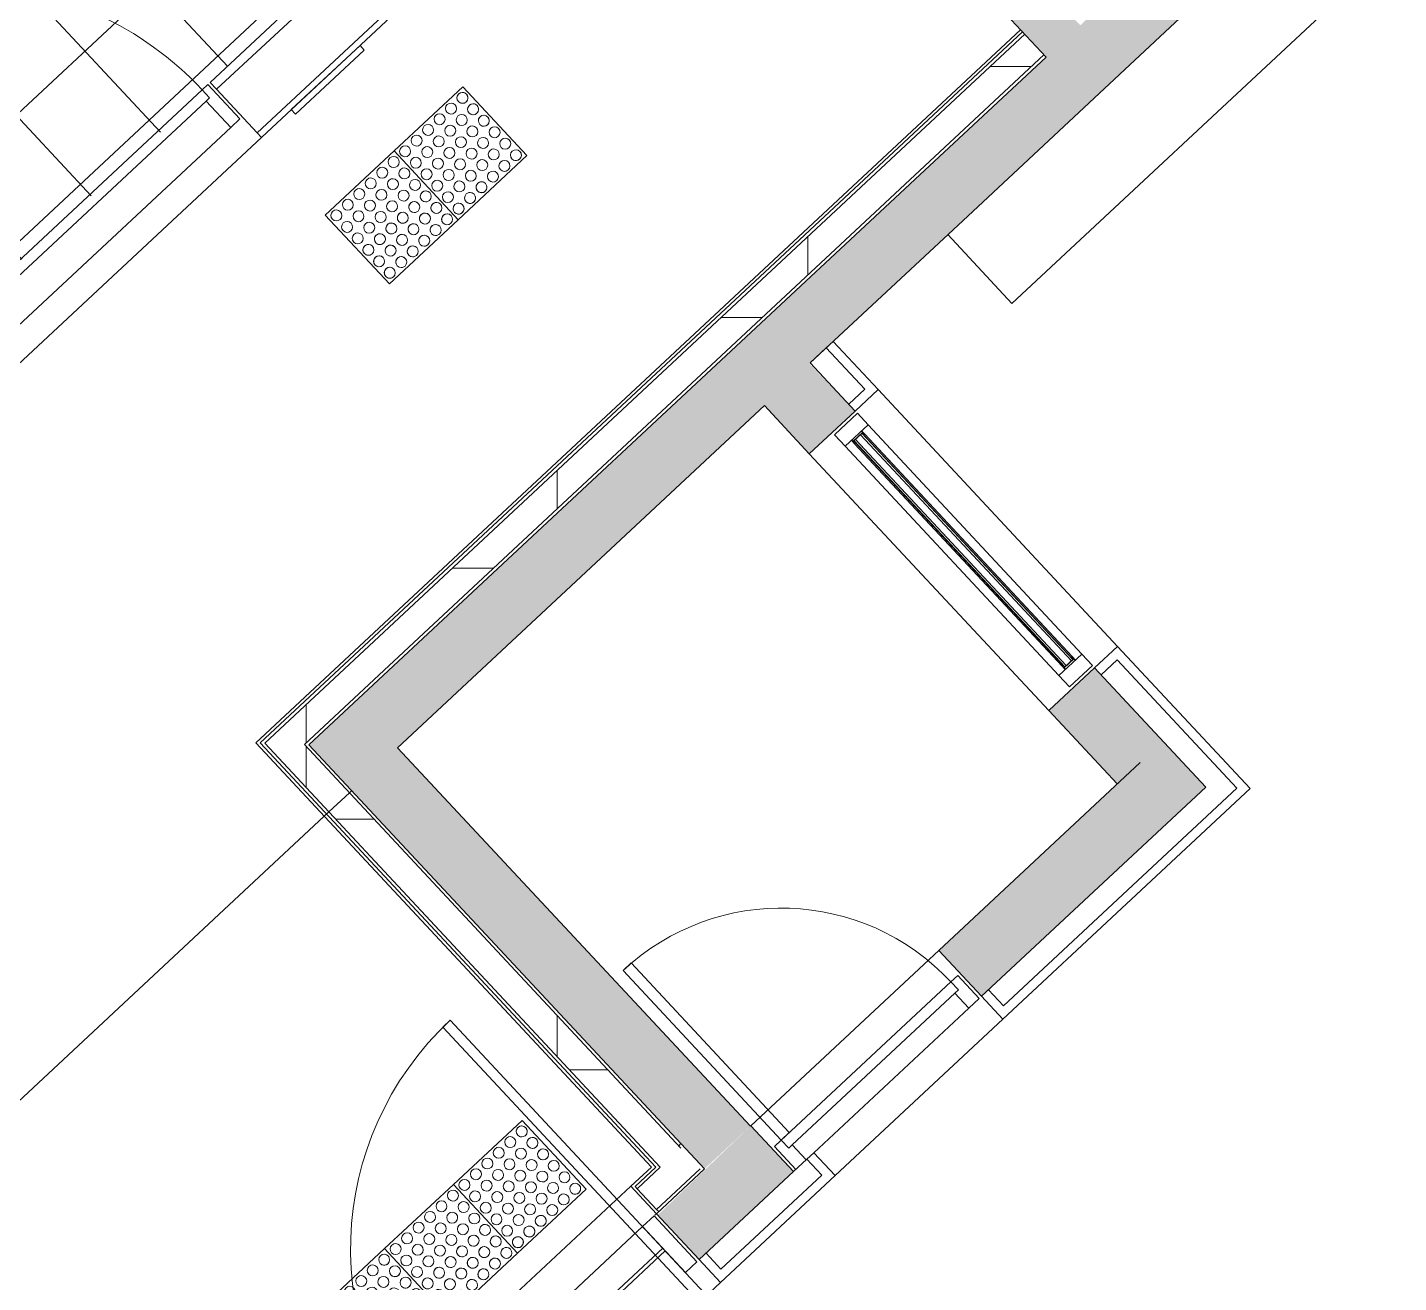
# Model space of a CAD drawing. Header units: millimetres. Extents: x -71377 to 516042, y -145869 to 441446.
# Drawn here: x 252281 to 256655, y 56872 to 60875 of the extents above; entities that cross this region are included whole.
import ezdxf

# ---------------------------------------------------------------- set-up
doc = ezdxf.new("R2010")
doc.units = ezdxf.units.MM
doc.header["$LTSCALE"] = 1000
for name, color, linetype, lineweight in [('A-door', 4, 'Continuous', 5), ('A-door-hdln', 8, 'Continuous', 5), ('A-ele-8', 8, 'Continuous', 5), ('A-fnsh', 5, 'Continuous', 5), ('A-fnsh-4', 4, 'Continuous', 5), ('A-glas', 5, 'Continuous', 5), ('A-hat', 251, 'Continuous', 5), ('A-insu', 251, 'Continuous', 5), ('A-wind', 4, 'Continuous', 5), ('A-wind-hdln', 8, 'Continuous', 5), ('A_bwall', 3, 'Continuous', 5), ('A_cwall', 2, 'Continuous', 5), ('A_fnsh', 5, 'Continuous', 5), ('A_fnsh-4', 4, 'Continuous', 5), ('AA_위생', 4, 'Continuous', 5), ('AA_점형블럭', 8, 'Continuous', 5)]:
    doc.layers.add(name, color=color, linetype=linetype, lineweight=lineweight)
pattern_1 = [(0, (165969.5, 243949.9), (0, 800), []), (90, (165969.5, 243949.9), (-800, 5e-14), [])]

# ---------------------------------------------------------------- blocks, each defined once
blk = doc.blocks.new('외여닫이문 - _A_ABS_11X21_씰FL_20_레버형_-8238296-지반층 배치도')
at = {"layer": 'A-door'}
for p, q in [((-550, 25), (-510, 25)), ((-550, -125), (-550, 25)), ((-510, 25), (-510, -90)), ((510, 25), (550, 25)), ((510, -90), (510, 25)), ((550, 25), (550, -95)), ((-525, -125), (-550, -125)), ((-525, -90), (-525, -125)), ((-510, -90), (-525, -90)), ((490, -125), (490, -1175)), ((490, -125), (525, -125)), ((525, -90), (510, -90)), ((525, -125), (525, -90)), ((525, -125), (525, -1175)), ((490, -1175), (525, -1175))]:
    blk.add_line(p, q, dxfattribs=at)
at = {"layer": 'A-door-hdln'}
for p, q in [((-510, 25), (510, 25)), ((-525, -125), (525, -125)), ((-510, -90), (510, -90))]:
    blk.add_line(p, q, dxfattribs=at)
blk.add_arc((525, -125), 1050, 180, 270, dxfattribs=at)
blk = doc.blocks.new('외여닫이문 - _A_SD_8x21_씰FL_20_원형_-8238380-지반층 배치도')
at = {"layer": 'A-door'}
for p, q in [((-400, 100), (-355, 100)), ((-400, 0), (-400, 100)), ((-355, 100), (-355, 35)), ((355, 35), (355, 100)), ((400, 100), (400, 0)), ((-370, 35), (-370, 0)), ((-355, 35), (-370, 35)), ((370, 35), (355, 35)), ((370, 0), (370, 35)), ((-370, 0), (-400, 0)), ((335, 0), (335, -740)), ((335, 0), (370, 0)), ((370, 0), (370, -740)), ((400, 0), (370, 0)), ((335, -740), (370, -740))]:
    blk.add_line(p, q, dxfattribs=at)
at = {"layer": 'A-door-hdln'}
for p, q in [((-355, 100), (321.6, 100)), ((-355, 35), (355, 35)), ((-370, 0), (370, 0))]:
    blk.add_line(p, q, dxfattribs=at)
blk.add_arc((370, 0), 740, 180, 270, dxfattribs=at)
blk = doc.blocks.new('그릴창_고정_ - _A_AG_11x27-8294639-지반층 배치도')
at = {"layer": 'A-wind'}
for p, q in [((-550, 0), (-550, -100)), ((-500, 0), (-550, 0)), ((550, 0), (500, 0)), ((550, -100), (550, 0)), ((-500, -29.6), (-500, -27.6)), ((-500, -27.6), (-485, -27.6)), ((-498.5, -29.6), (-500, -29.6)), ((-494.1, -28.7), (-498.5, -28.7)), ((-498.5, -28.7), (-498.5, -29.6)), ((-494.1, -70.9), (-494.1, -28.7)), ((-486.1, -28.7), (-493, -28.7)), ((-493, -28.7), (-493, -70.9)), ((-486.1, -31.6), (-486.1, -28.7)), ((-485, -31.6), (-486.1, -31.6)), ((-485, -27.6), (-485, -31.6)), ((-485, -27.6), (485, -27.6)), ((-485, -31.6), (485, -31.6)), ((485, -27.6), (500, -27.6)), ((485, -31.6), (485, -27.6)), ((486.1, -31.6), (485, -31.6)), ((493, -28.7), (486.1, -28.7)), ((486.1, -28.7), (486.1, -31.6)), ((493, -70.9), (493, -28.7)), ((498.5, -28.7), (494.1, -28.7)), ((494.1, -28.7), (494.1, -70.9)), ((498.5, -29.6), (498.5, -28.7)), ((500, -29.6), (498.5, -29.6)), ((500, -27.6), (500, -29.6)), ((-500, -72), (-500, -70)), ((-500, -70), (-498.5, -70)), ((-485, -72), (-500, -72)), ((-498.5, -70), (-498.5, -70.9)), ((-498.5, -70.9), (-494.1, -70.9)), ((-493, -70.9), (-486.1, -70.9)), ((-486.1, -70.9), (-486.1, -68)), ((-486.1, -68), (-485, -68)), ((-485, -68), (-485, -72)), ((485, -68), (-485, -68)), ((-485, -72), (485, -72)), ((485, -72), (485, -68)), ((485, -68), (486.1, -68)), ((500, -72), (485, -72)), ((486.1, -68), (486.1, -70.9)), ((486.1, -70.9), (493, -70.9)), ((494.1, -70.9), (498.5, -70.9)), ((498.5, -70.9), (498.5, -70)), ((498.5, -70), (500, -70)), ((500, -70), (500, -72)), ((-550, -100), (-500, -100)), ((500, -100), (550, -100))]:
    blk.add_line(p, q, dxfattribs=at)
at = {"layer": 'A-wind-hdln'}
for p, q in [((-500, -100), (-500, 0)), ((500, 0), (-500, 0)), ((500, 0), (500, -100)), ((-493, -32.3), (493, -32.3)), ((-493, -38.4), (493, -38.4)), ((-493, -61.2), (493, -61.2)), ((-493, -67.3), (493, -67.3)), ((500, -100), (-500, -100))]:
    blk.add_line(p, q, dxfattribs=at)
blk = doc.blocks.new('점자블럭_원형_개수_ - 점자블럭_원형_개수_-V12-지반층 배치도')
at = {"layer": 'AA_점형블럭'}
for p, q in [((300, 0), (0, 0)), ((0, 0), (0, -300)), ((300, -300), (300, 0)), ((600, 0), (300, 0)), ((300, 0), (300, -300)), ((600, -300), (600, 0)), ((0, -300), (300, -300)), ((300, -300), (600, -300))]:
    blk.add_line(p, q, dxfattribs=at)
for centre, start, end in [((25, -25), 0, 180), ((25, -25), 0, 180), ((25, -25), 120, 180), ((25, -25), 120, 180), ((25, -25), 180, 360), ((25, -25), 180, 0), ((25, -25), 180, 360), ((25, -25), 180, 0), ((25, -25), 15, 90), ((25, -25), 15, 90), ((75, -25), 0, 180), ((75, -25), 0, 180), ((75, -25), 0, 180), ((75, -25), 0, 180), ((75, -25), 180, 360), ((75, -25), 180, 0), ((75, -25), 180, 360), ((75, -25), 180, 0), ((125, -25), 0, 180), ((125, -25), 0, 180), ((125, -25), 0, 180), ((125, -25), 0, 180), ((125, -25), 180, 360), ((125, -25), 180, 0), ((125, -25), 180, 360), ((125, -25), 180, 0), ((175, -25), 0, 180), ((175, -25), 0, 180), ((175, -25), 180, 360), ((175, -25), 180, 360), ((175, -25), 0, 150), ((175, -25), 0, 150), ((175, -25), 210, 240), ((175, -25), 210, 240), ((175, -25), 300, 0), ((175, -25), 300, 0), ((225, -25), 0, 180), ((225, -25), 0, 180), ((225, -25), 180, 360), ((225, -25), 180, 360), ((225, -25), 0, 150), ((225, -25), 0, 150), ((225, -25), 210, 240), ((225, -25), 210, 240), ((225, -25), 300, 0), ((225, -25), 300, 0), ((275, -25), 0, 180), ((275, -25), 0, 180), ((275, -25), 180, 360), ((275, -25), 180, 360), ((275, -25), 0, 150), ((275, -25), 0, 150), ((275, -25), 210, 240), ((275, -25), 210, 240), ((275, -25), 300, 0), ((275, -25), 300, 0), ((325, -25), 0, 180), ((325, -25), 90, 180), ((325, -25), 0, 180), ((325, -25), 90, 180), ((325, -25), 180, 360), ((325, -25), 180, 345), ((325, -25), 180, 360), ((325, -25), 180, 345), ((325, -25), 30, 60), ((325, -25), 30, 60), ((375, -25), 0, 180), ((375, -25), 90, 180), ((375, -25), 0, 180), ((375, -25), 90, 180), ((375, -25), 180, 360), ((375, -25), 180, 345), ((375, -25), 180, 360), ((375, -25), 180, 345), ((375, -25), 30, 60), ((375, -25), 30, 60), ((425, -25), 0, 180), ((425, -25), 90, 180), ((425, -25), 0, 180), ((425, -25), 90, 180), ((425, -25), 180, 360), ((425, -25), 180, 345), ((425, -25), 180, 0), ((425, -25), 180, 345), ((425, -25), 30, 60), ((425, -25), 30, 60), ((475, -25), 0, 180), ((475, -25), 90, 180), ((475, -25), 0, 180), ((475, -25), 90, 180), ((475, -25), 180, 360), ((475, -25), 180, 345), ((475, -25), 180, 360), ((475, -25), 180, 345), ((475, -25), 30, 60), ((475, -25), 30, 60), ((525, -25), 0, 180), ((525, -25), 90, 180), ((525, -25), 0, 180), ((525, -25), 90, 180), ((525, -25), 180, 360), ((525, -25), 180, 345), ((525, -25), 180, 360), ((525, -25), 180, 345), ((525, -25), 30, 60), ((525, -25), 30, 60), ((575, -25), 0, 180), ((575, -25), 90, 180), ((575, -25), 0, 180), ((575, -25), 90, 180), ((575, -25), 180, 360), ((575, -25), 180, 345), ((575, -25), 180, 360), ((575, -25), 180, 345), ((575, -25), 30, 60), ((575, -25), 30, 60), ((25, -75), 0, 180), ((25, -75), 0, 180), ((25, -75), 0, 180), ((25, -75), 0, 180), ((25, -75), 180, 360), ((25, -75), 180, 0), ((25, -75), 180, 360), ((25, -75), 180, 0), ((75, -75), 0, 180), ((75, -75), 0, 180), ((75, -75), 0, 180), ((75, -75), 0, 180), ((75, -75), 180, 360), ((75, -75), 180, 0), ((75, -75), 180, 360), ((75, -75), 180, 0), ((125, -75), 0, 180), ((125, -75), 0, 180), ((125, -75), 0, 180), ((125, -75), 0, 180), ((125, -75), 180, 360), ((125, -75), 180, 0), ((125, -75), 180, 360), ((125, -75), 180, 0), ((175, -75), 0, 180), ((175, -75), 0, 180), ((175, -75), 0, 180), ((175, -75), 0, 180), ((175, -75), 180, 360), ((175, -75), 180, 0), ((175, -75), 180, 360), ((175, -75), 180, 0), ((225, -75), 0, 180), ((225, -75), 0, 180), ((225, -75), 0, 180), ((225, -75), 0, 180), ((225, -75), 180, 360), ((225, -75), 180, 0), ((225, -75), 180, 360), ((225, -75), 180, 0), ((275, -75), 0, 180), ((275, -75), 0, 180), ((275, -75), 0, 180), ((275, -75), 0, 180), ((275, -75), 180, 360), ((275, -75), 180, 0), ((275, -75), 180, 360), ((275, -75), 180, 0), ((325, -75), 0, 180), ((325, -75), 90, 180), ((325, -75), 0, 180), ((325, -75), 90, 180), ((325, -75), 180, 360), ((325, -75), 180, 345), ((325, -75), 180, 360), ((325, -75), 180, 345), ((325, -75), 30, 60), ((325, -75), 30, 60), ((375, -75), 0, 180), ((375, -75), 90, 180), ((375, -75), 0, 180), ((375, -75), 90, 180), ((375, -75), 180, 360), ((375, -75), 180, 345), ((375, -75), 180, 360), ((375, -75), 180, 345), ((375, -75), 30, 60), ((375, -75), 30, 60), ((425, -75), 0, 180), ((425, -75), 90, 180), ((425, -75), 0, 180), ((425, -75), 90, 180), ((425, -75), 180, 360), ((425, -75), 180, 345), ((425, -75), 180, 0), ((425, -75), 180, 345), ((425, -75), 30, 60), ((425, -75), 30, 60), ((475, -75), 0, 180), ((475, -75), 90, 180), ((475, -75), 0, 180), ((475, -75), 90, 180), ((475, -75), 180, 360), ((475, -75), 180, 345), ((475, -75), 180, 360), ((475, -75), 180, 345), ((475, -75), 30, 60), ((475, -75), 30, 60), ((525, -75), 0, 180), ((525, -75), 90, 180), ((525, -75), 0, 180), ((525, -75), 90, 180), ((525, -75), 180, 360), ((525, -75), 180, 345), ((525, -75), 180, 360), ((525, -75), 180, 345), ((525, -75), 30, 60), ((525, -75), 30, 60), ((575, -75), 0, 180), ((575, -75), 90, 180), ((575, -75), 0, 180), ((575, -75), 90, 180), ((575, -75), 180, 360), ((575, -75), 180, 345), ((575, -75), 180, 360), ((575, -75), 180, 345), ((575, -75), 30, 60), ((575, -75), 30, 60), ((25, -125), 0, 180), ((25, -125), 0, 180), ((25, -125), 0, 180), ((25, -125), 0, 180), ((25, -125), 180, 360), ((25, -125), 180, 0), ((25, -125), 180, 360), ((25, -125), 180, 0), ((75, -125), 0, 180), ((75, -125), 0, 180), ((75, -125), 0, 180), ((75, -125), 0, 180), ((75, -125), 180, 360), ((75, -125), 180, 0), ((75, -125), 180, 360), ((75, -125), 180, 0), ((125, -125), 0, 180), ((125, -125), 0, 180), ((125, -125), 0, 180), ((125, -125), 0, 180), ((125, -125), 180, 360), ((125, -125), 180, 0), ((125, -125), 180, 360), ((125, -125), 180, 0), ((175, -125), 0, 180), ((175, -125), 0, 180), ((175, -125), 0, 180), ((175, -125), 0, 180), ((175, -125), 180, 360), ((175, -125), 180, 0), ((175, -125), 180, 360), ((175, -125), 180, 0), ((225, -125), 0, 180), ((225, -125), 0, 180), ((225, -125), 0, 180), ((225, -125), 0, 180), ((225, -125), 180, 360), ((225, -125), 180, 0), ((225, -125), 180, 360), ((225, -125), 180, 0), ((275, -125), 0, 180), ((275, -125), 0, 180), ((275, -125), 0, 180), ((275, -125), 0, 180), ((275, -125), 180, 360), ((275, -125), 180, 0), ((275, -125), 180, 360), ((275, -125), 180, 0), ((325, -125), 0, 180), ((325, -125), 90, 180), ((325, -125), 0, 180), ((325, -125), 90, 180), ((325, -125), 180, 360), ((325, -125), 180, 345), ((325, -125), 180, 360), ((325, -125), 180, 345), ((325, -125), 30, 60), ((325, -125), 30, 60), ((375, -125), 0, 180), ((375, -125), 90, 180), ((375, -125), 0, 180), ((375, -125), 90, 180), ((375, -125), 180, 360), ((375, -125), 180, 345), ((375, -125), 180, 360), ((375, -125), 180, 345), ((375, -125), 30, 60), ((375, -125), 30, 60), ((425, -125), 0, 180), ((425, -125), 90, 180), ((425, -125), 0, 180), ((425, -125), 90, 180), ((425, -125), 180, 360), ((425, -125), 180, 345), ((425, -125), 180, 360), ((425, -125), 180, 345), ((425, -125), 30, 60), ((425, -125), 30, 60), ((475, -125), 0, 180), ((475, -125), 90, 180), ((475, -125), 0, 180), ((475, -125), 90, 180), ((475, -125), 180, 360), ((475, -125), 180, 345), ((475, -125), 180, 360), ((475, -125), 180, 345), ((475, -125), 30, 60), ((475, -125), 30, 60), ((525, -125), 0, 180), ((525, -125), 90, 180), ((525, -125), 0, 180), ((525, -125), 90, 180), ((525, -125), 180, 360), ((525, -125), 180, 345), ((525, -125), 180, 360), ((525, -125), 180, 345), ((525, -125), 30, 60), ((525, -125), 30, 60), ((575, -125), 0, 180), ((575, -125), 90, 180), ((575, -125), 0, 180), ((575, -125), 90, 180), ((575, -125), 180, 360), ((575, -125), 180, 345), ((575, -125), 180, 360), ((575, -125), 180, 345), ((575, -125), 30, 60), ((575, -125), 30, 60), ((25, -175), 0, 180), ((25, -175), 0, 180), ((25, -175), 135, 180), ((25, -175), 135, 180), ((25, -175), 30, 105), ((25, -175), 30, 105), ((75, -175), 0, 180), ((75, -175), 0, 180), ((75, -175), 0, 180), ((75, -175), 0, 180), ((125, -175), 0, 180), ((125, -175), 0, 180), ((125, -175), 0, 180), ((125, -175), 0, 180), ((175, -175), 0, 180), ((175, -175), 0, 180), ((175, -175), 0, 180), ((175, -175), 0, 180), ((225, -175), 0, 180), ((225, -175), 0, 180), ((225, -175), 0, 180), ((225, -175), 0, 180), ((275, -175), 0, 180), ((275, -175), 0, 180), ((275, -175), 0, 180), ((275, -175), 0, 180), ((325, -175), 0, 180), ((325, -175), 0, 180), ((325, -175), 0, 180), ((325, -175), 0, 180), ((375, -175), 0, 180), ((375, -175), 0, 180), ((375, -175), 0, 180), ((375, -175), 0, 180), ((425, -175), 0, 180), ((425, -175), 0, 180), ((425, -175), 0, 180), ((425, -175), 0, 180), ((475, -175), 0, 180), ((475, -175), 0, 180), ((475, -175), 0, 180), ((475, -175), 0, 180), ((525, -175), 0, 180), ((525, -175), 0, 180), ((525, -175), 0, 180), ((525, -175), 0, 180), ((575, -175), 0, 180), ((575, -175), 0, 180), ((575, -175), 0, 180), ((575, -175), 0, 180), ((25, -175), 180, 360), ((25, -175), 180, 315), ((25, -175), 180, 360), ((25, -175), 180, 315), ((25, -225), 0, 180), ((25, -225), 0, 180), ((25, -225), 135, 180), ((25, -225), 135, 180), ((25, -225), 30, 105), ((25, -225), 30, 105), ((75, -175), 180, 360), ((75, -175), 180, 0), ((75, -175), 180, 360), ((75, -175), 180, 0), ((75, -225), 0, 180), ((75, -225), 0, 180), ((75, -225), 0, 180), ((75, -225), 0, 180), ((125, -175), 180, 360), ((125, -175), 180, 0), ((125, -175), 180, 360), ((125, -175), 180, 0), ((125, -225), 0, 180), ((125, -225), 0, 180), ((125, -225), 0, 180), ((125, -225), 0, 180), ((175, -175), 180, 360), ((175, -175), 180, 0), ((175, -175), 180, 360), ((175, -175), 180, 0), ((175, -225), 0, 180), ((175, -225), 0, 180), ((175, -225), 0, 180), ((175, -225), 0, 180), ((225, -175), 180, 360), ((225, -175), 180, 0), ((225, -175), 180, 360), ((225, -175), 180, 0), ((225, -225), 0, 180), ((225, -225), 0, 180), ((225, -225), 0, 180), ((225, -225), 0, 180), ((275, -175), 180, 360), ((275, -175), 180, 0), ((275, -175), 180, 360), ((275, -175), 180, 360), ((275, -225), 0, 180), ((275, -225), 0, 180), ((275, -225), 0, 180), ((275, -225), 0, 180), ((325, -175), 180, 360), ((325, -175), 180, 360), ((325, -175), 180, 360), ((325, -175), 180, 0), ((325, -225), 0, 180), ((325, -225), 0, 180), ((325, -225), 0, 180), ((325, -225), 0, 180), ((375, -175), 180, 360), ((375, -175), 180, 0), ((375, -175), 180, 360), ((375, -175), 180, 360), ((375, -225), 0, 180), ((375, -225), 0, 180), ((375, -225), 0, 180), ((375, -225), 0, 180), ((425, -175), 180, 360), ((425, -175), 180, 0), ((425, -175), 180, 360), ((425, -175), 180, 0), ((425, -225), 0, 180), ((425, -225), 0, 180), ((425, -225), 0, 180), ((425, -225), 0, 180), ((475, -175), 180, 360), ((475, -175), 180, 0), ((475, -175), 180, 360), ((475, -175), 180, 0), ((475, -225), 0, 180), ((475, -225), 0, 180), ((475, -225), 0, 180), ((475, -225), 0, 180), ((525, -175), 180, 360), ((525, -175), 180, 0), ((525, -175), 180, 360), ((525, -175), 180, 0), ((525, -225), 0, 180), ((525, -225), 0, 180), ((525, -225), 0, 180), ((525, -225), 0, 180), ((575, -175), 180, 360), ((575, -175), 180, 360), ((575, -175), 180, 360), ((575, -175), 180, 360), ((575, -225), 0, 180), ((575, -225), 0, 180), ((575, -225), 0, 180), ((575, -225), 0, 180), ((25, -225), 180, 360), ((25, -225), 180, 315), ((25, -225), 180, 360), ((25, -225), 180, 315), ((25, -275), 0, 180), ((25, -275), 0, 180), ((25, -275), 30, 105), ((25, -275), 30, 105), ((75, -225), 180, 360), ((75, -225), 180, 0), ((75, -225), 180, 360), ((75, -225), 180, 360), ((75, -275), 0, 180), ((75, -275), 0, 180), ((75, -275), 0, 180), ((75, -275), 0, 180), ((125, -225), 180, 360), ((125, -225), 180, 0), ((125, -225), 180, 360), ((125, -225), 180, 0), ((125, -275), 0, 180), ((125, -275), 0, 180), ((125, -275), 0, 180), ((125, -275), 0, 180), ((175, -225), 180, 360), ((175, -225), 180, 360), ((175, -225), 180, 360), ((175, -225), 180, 0), ((175, -275), 0, 180), ((175, -275), 0, 180), ((175, -275), 0, 180), ((175, -275), 0, 180), ((225, -225), 180, 360), ((225, -225), 180, 0), ((225, -225), 180, 360), ((225, -225), 180, 0), ((225, -275), 0, 180), ((225, -275), 0, 180), ((225, -275), 0, 180), ((225, -275), 0, 180), ((275, -225), 180, 360), ((275, -225), 180, 0), ((275, -225), 180, 360), ((275, -225), 180, 0), ((275, -275), 0, 180), ((275, -275), 0, 180), ((275, -275), 0, 180), ((275, -275), 0, 180), ((325, -225), 180, 360), ((325, -225), 180, 0), ((325, -225), 180, 360), ((325, -225), 180, 0), ((325, -275), 0, 180), ((325, -275), 0, 180), ((325, -275), 0, 180), ((325, -275), 0, 180), ((375, -225), 180, 360), ((375, -225), 180, 360), ((375, -225), 180, 360), ((375, -225), 180, 0), ((375, -275), 0, 180), ((375, -275), 0, 180), ((375, -275), 0, 180), ((375, -275), 0, 180), ((425, -225), 180, 360), ((425, -225), 180, 0), ((425, -225), 180, 360), ((425, -225), 180, 0), ((425, -275), 0, 180), ((425, -275), 0, 180), ((425, -275), 0, 180), ((425, -275), 0, 180), ((475, -225), 180, 360), ((475, -225), 180, 360), ((475, -225), 180, 360), ((475, -225), 180, 0), ((475, -275), 0, 180), ((475, -275), 0, 180), ((475, -275), 0, 180), ((475, -275), 0, 180), ((525, -225), 180, 360), ((525, -225), 180, 0), ((525, -225), 180, 360), ((525, -225), 180, 0), ((525, -275), 0, 180), ((525, -275), 0, 180), ((525, -275), 0, 180), ((525, -275), 0, 180), ((575, -225), 180, 360), ((575, -225), 180, 0), ((575, -225), 180, 360), ((575, -225), 180, 0), ((575, -275), 0, 180), ((575, -275), 0, 180), ((575, -275), 0, 180), ((575, -275), 0, 180), ((25, -275), 135, 180), ((25, -275), 135, 180), ((25, -275), 180, 360), ((25, -275), 180, 315), ((25, -275), 180, 360), ((25, -275), 180, 315), ((75, -275), 180, 360), ((75, -275), 180, 0), ((75, -275), 180, 360), ((75, -275), 180, 360), ((125, -275), 180, 360), ((125, -275), 180, 0), ((125, -275), 180, 360), ((125, -275), 180, 0), ((175, -275), 180, 360), ((175, -275), 180, 0), ((175, -275), 180, 360), ((175, -275), 180, 0), ((225, -275), 180, 360), ((225, -275), 180, 0), ((225, -275), 180, 360), ((225, -275), 180, 0), ((275, -275), 180, 360), ((275, -275), 180, 0), ((275, -275), 180, 360), ((275, -275), 180, 360), ((325, -275), 180, 360), ((325, -275), 180, 360), ((325, -275), 180, 360), ((325, -275), 180, 0), ((375, -275), 180, 360), ((375, -275), 180, 0), ((375, -275), 180, 360), ((375, -275), 180, 0), ((425, -275), 180, 360), ((425, -275), 180, 0), ((425, -275), 180, 360), ((425, -275), 180, 0), ((475, -275), 180, 360), ((475, -275), 180, 0), ((475, -275), 180, 360), ((475, -275), 180, 0), ((525, -275), 180, 360), ((525, -275), 180, 360), ((525, -275), 180, 360), ((525, -275), 180, 360), ((575, -275), 180, 360), ((575, -275), 180, 0), ((575, -275), 180, 360), ((575, -275), 180, 360)]:
    blk.add_arc(centre, 17.5, start, end, dxfattribs=at)
blk = doc.blocks.new('점자블럭_원형_개수_ - 점자블럭_원형_개수_-V17-지반층 배치도')
at = {"layer": 'AA_점형블럭'}
for p, q in [((300, 0), (0, 0)), ((0, 0), (0, -300)), ((300, -300), (300, 0)), ((600, 0), (300, 0)), ((300, 0), (300, -300)), ((600, -300), (600, 0)), ((900, 0), (600, 0)), ((600, 0), (600, -300)), ((900, -300), (900, 0)), ((0, -300), (300, -300)), ((300, -300), (600, -300)), ((600, -300), (900, -300))]:
    blk.add_line(p, q, dxfattribs=at)
for centre, start, end in [((25, -25), 0, 180), ((25, -25), 0, 180), ((25, -25), 120, 180), ((25, -25), 120, 180), ((25, -25), 180, 360), ((25, -25), 180, 0), ((25, -25), 180, 360), ((25, -25), 180, 0), ((25, -25), 15, 90), ((25, -25), 15, 90), ((75, -25), 0, 180), ((75, -25), 0, 180), ((75, -25), 0, 180), ((75, -25), 0, 180), ((75, -25), 180, 360), ((75, -25), 180, 0), ((75, -25), 180, 360), ((75, -25), 180, 0), ((125, -25), 0, 180), ((125, -25), 0, 180), ((125, -25), 0, 180), ((125, -25), 0, 180), ((125, -25), 180, 360), ((125, -25), 180, 0), ((125, -25), 180, 360), ((125, -25), 180, 0), ((175, -25), 0, 180), ((175, -25), 0, 180), ((175, -25), 180, 360), ((175, -25), 180, 360), ((175, -25), 0, 150), ((175, -25), 0, 150), ((175, -25), 210, 240), ((175, -25), 210, 240), ((175, -25), 300, 0), ((175, -25), 300, 0), ((225, -25), 0, 180), ((225, -25), 0, 180), ((225, -25), 180, 360), ((225, -25), 180, 360), ((225, -25), 0, 150), ((225, -25), 0, 150), ((225, -25), 210, 240), ((225, -25), 210, 240), ((225, -25), 300, 0), ((225, -25), 300, 0), ((275, -25), 0, 180), ((275, -25), 0, 180), ((275, -25), 180, 360), ((275, -25), 180, 360), ((275, -25), 0, 150), ((275, -25), 0, 150), ((275, -25), 210, 240), ((275, -25), 210, 240), ((275, -25), 300, 0), ((275, -25), 300, 0), ((325, -25), 0, 180), ((325, -25), 90, 180), ((325, -25), 0, 180), ((325, -25), 90, 180), ((325, -25), 180, 360), ((325, -25), 180, 345), ((325, -25), 180, 360), ((325, -25), 180, 345), ((325, -25), 30, 60), ((325, -25), 30, 60), ((375, -25), 0, 180), ((375, -25), 90, 180), ((375, -25), 0, 180), ((375, -25), 90, 180), ((375, -25), 180, 360), ((375, -25), 180, 345), ((375, -25), 180, 360), ((375, -25), 180, 345), ((375, -25), 30, 60), ((375, -25), 30, 60), ((425, -25), 0, 180), ((425, -25), 90, 180), ((425, -25), 0, 180), ((425, -25), 90, 180), ((425, -25), 180, 360), ((425, -25), 180, 345), ((425, -25), 180, 0), ((425, -25), 180, 345), ((425, -25), 30, 60), ((425, -25), 30, 60), ((475, -25), 0, 180), ((475, -25), 90, 180), ((475, -25), 0, 180), ((475, -25), 90, 180), ((475, -25), 180, 360), ((475, -25), 180, 345), ((475, -25), 180, 360), ((475, -25), 180, 345), ((475, -25), 30, 60), ((475, -25), 30, 60), ((525, -25), 0, 180), ((525, -25), 90, 180), ((525, -25), 0, 180), ((525, -25), 90, 180), ((525, -25), 180, 360), ((525, -25), 180, 345), ((525, -25), 180, 360), ((525, -25), 180, 345), ((525, -25), 30, 60), ((525, -25), 30, 60), ((575, -25), 0, 180), ((575, -25), 90, 180), ((575, -25), 0, 180), ((575, -25), 90, 180), ((575, -25), 180, 360), ((575, -25), 180, 345), ((575, -25), 180, 360), ((575, -25), 180, 345), ((575, -25), 30, 60), ((575, -25), 30, 60), ((625, -25), 0, 180), ((625, -25), 0, 180), ((625, -25), 165, 180), ((625, -25), 165, 180), ((625, -25), 180, 360), ((625, -25), 180, 240), ((625, -25), 180, 360), ((625, -25), 180, 240), ((625, -25), 0, 120), ((625, -25), 0, 120), ((625, -25), 255, 0), ((625, -25), 255, 0), ((675, -25), 0, 180), ((675, -25), 0, 180), ((675, -25), 0, 180), ((675, -25), 0, 180), ((675, -25), 180, 360), ((675, -25), 180, 0), ((675, -25), 180, 360), ((675, -25), 180, 0), ((725, -25), 0, 180), ((725, -25), 0, 180), ((725, -25), 0, 180), ((725, -25), 0, 180), ((725, -25), 180, 360), ((725, -25), 180, 0), ((725, -25), 180, 360), ((725, -25), 180, 360), ((775, -25), 0, 180), ((775, -25), 0, 180), ((775, -25), 0, 180), ((775, -25), 0, 180), ((775, -25), 180, 0), ((775, -25), 180, 0), ((775, -25), 180, 360), ((775, -25), 180, 0), ((825, -25), 0, 180), ((825, -25), 0, 180), ((825, -25), 0, 180), ((825, -25), 0, 180), ((825, -25), 180, 360), ((825, -25), 180, 0), ((825, -25), 180, 360), ((825, -25), 180, 360), ((875, -25), 0, 180), ((875, -25), 0, 180), ((875, -25), 0, 180), ((875, -25), 0, 180), ((875, -25), 180, 360), ((875, -25), 180, 360), ((875, -25), 180, 360), ((875, -25), 180, 360), ((25, -75), 0, 180), ((25, -75), 0, 180), ((25, -75), 0, 180), ((25, -75), 0, 180), ((25, -75), 180, 360), ((25, -75), 180, 0), ((25, -75), 180, 360), ((25, -75), 180, 0), ((75, -75), 0, 180), ((75, -75), 0, 180), ((75, -75), 0, 180), ((75, -75), 0, 180), ((75, -75), 180, 360), ((75, -75), 180, 0), ((75, -75), 180, 360), ((75, -75), 180, 0), ((125, -75), 0, 180), ((125, -75), 0, 180), ((125, -75), 0, 180), ((125, -75), 0, 180), ((125, -75), 180, 360), ((125, -75), 180, 0), ((125, -75), 180, 360), ((125, -75), 180, 0), ((175, -75), 0, 180), ((175, -75), 0, 180), ((175, -75), 0, 180), ((175, -75), 0, 180), ((175, -75), 180, 360), ((175, -75), 180, 0), ((175, -75), 180, 360), ((175, -75), 180, 0), ((225, -75), 0, 180), ((225, -75), 0, 180), ((225, -75), 0, 180), ((225, -75), 0, 180), ((225, -75), 180, 360), ((225, -75), 180, 0), ((225, -75), 180, 360), ((225, -75), 180, 0), ((275, -75), 0, 180), ((275, -75), 0, 180), ((275, -75), 0, 180), ((275, -75), 0, 180), ((275, -75), 180, 360), ((275, -75), 180, 0), ((275, -75), 180, 360), ((275, -75), 180, 0), ((325, -75), 0, 180), ((325, -75), 90, 180), ((325, -75), 0, 180), ((325, -75), 90, 180), ((325, -75), 180, 360), ((325, -75), 180, 345), ((325, -75), 180, 360), ((325, -75), 180, 345), ((325, -75), 30, 60), ((325, -75), 30, 60), ((375, -75), 0, 180), ((375, -75), 90, 180), ((375, -75), 0, 180), ((375, -75), 90, 180), ((375, -75), 180, 360), ((375, -75), 180, 345), ((375, -75), 180, 360), ((375, -75), 180, 345), ((375, -75), 30, 60), ((375, -75), 30, 60), ((425, -75), 0, 180), ((425, -75), 90, 180), ((425, -75), 0, 180), ((425, -75), 90, 180), ((425, -75), 180, 360), ((425, -75), 180, 345), ((425, -75), 180, 0), ((425, -75), 180, 345), ((425, -75), 30, 60), ((425, -75), 30, 60), ((475, -75), 0, 180), ((475, -75), 90, 180), ((475, -75), 0, 180), ((475, -75), 90, 180), ((475, -75), 180, 360), ((475, -75), 180, 345), ((475, -75), 180, 360), ((475, -75), 180, 345), ((475, -75), 30, 60), ((475, -75), 30, 60), ((525, -75), 0, 180), ((525, -75), 90, 180), ((525, -75), 0, 180), ((525, -75), 90, 180), ((525, -75), 180, 360), ((525, -75), 180, 345), ((525, -75), 180, 360), ((525, -75), 180, 345), ((525, -75), 30, 60), ((525, -75), 30, 60), ((575, -75), 0, 180), ((575, -75), 90, 180), ((575, -75), 0, 180), ((575, -75), 90, 180), ((575, -75), 180, 360), ((575, -75), 180, 345), ((575, -75), 180, 360), ((575, -75), 180, 345), ((575, -75), 30, 60), ((575, -75), 30, 60), ((625, -75), 0, 180), ((625, -75), 0, 180), ((625, -75), 180, 360), ((625, -75), 180, 360), ((625, -75), 0, 165), ((625, -75), 0, 165), ((625, -75), 210, 240), ((625, -75), 210, 240), ((625, -75), 255, 0), ((625, -75), 255, 0), ((675, -75), 0, 180), ((675, -75), 0, 180), ((675, -75), 0, 180), ((675, -75), 0, 180), ((675, -75), 180, 360), ((675, -75), 180, 0), ((675, -75), 180, 360), ((675, -75), 180, 0), ((725, -75), 0, 180), ((725, -75), 0, 180), ((725, -75), 0, 180), ((725, -75), 0, 180), ((725, -75), 180, 360), ((725, -75), 180, 360), ((725, -75), 180, 360), ((725, -75), 180, 0), ((775, -75), 0, 180), ((775, -75), 0, 180), ((775, -75), 0, 180), ((775, -75), 0, 180), ((775, -75), 180, 360), ((775, -75), 180, 0), ((775, -75), 180, 360), ((775, -75), 180, 0), ((825, -75), 0, 180), ((825, -75), 0, 180), ((825, -75), 0, 180), ((825, -75), 0, 180), ((825, -75), 180, 360), ((825, -75), 180, 360), ((825, -75), 180, 360), ((825, -75), 180, 360), ((875, -75), 0, 180), ((875, -75), 0, 180), ((875, -75), 0, 180), ((875, -75), 0, 180), ((875, -75), 180, 0), ((875, -75), 180, 360), ((875, -75), 180, 360), ((875, -75), 180, 0), ((25, -125), 0, 180), ((25, -125), 0, 180), ((25, -125), 0, 180), ((25, -125), 0, 180), ((25, -125), 180, 360), ((25, -125), 180, 0), ((25, -125), 180, 360), ((25, -125), 180, 0), ((75, -125), 0, 180), ((75, -125), 0, 180), ((75, -125), 0, 180), ((75, -125), 0, 180), ((75, -125), 180, 360), ((75, -125), 180, 0), ((75, -125), 180, 360), ((75, -125), 180, 0), ((125, -125), 0, 180), ((125, -125), 0, 180), ((125, -125), 0, 180), ((125, -125), 0, 180), ((125, -125), 180, 360), ((125, -125), 180, 0), ((125, -125), 180, 360), ((125, -125), 180, 0), ((175, -125), 0, 180), ((175, -125), 0, 180), ((175, -125), 0, 180), ((175, -125), 0, 180), ((175, -125), 180, 360), ((175, -125), 180, 0), ((175, -125), 180, 360), ((175, -125), 180, 0), ((225, -125), 0, 180), ((225, -125), 0, 180), ((225, -125), 0, 180), ((225, -125), 0, 180), ((225, -125), 180, 360), ((225, -125), 180, 0), ((225, -125), 180, 360), ((225, -125), 180, 0), ((275, -125), 0, 180), ((275, -125), 0, 180), ((275, -125), 0, 180), ((275, -125), 0, 180), ((275, -125), 180, 360), ((275, -125), 180, 0), ((275, -125), 180, 360), ((275, -125), 180, 0), ((325, -125), 0, 180), ((325, -125), 90, 180), ((325, -125), 0, 180), ((325, -125), 90, 180), ((325, -125), 180, 360), ((325, -125), 180, 345), ((325, -125), 180, 360), ((325, -125), 180, 345), ((325, -125), 30, 60), ((325, -125), 30, 60), ((375, -125), 0, 180), ((375, -125), 90, 180), ((375, -125), 0, 180), ((375, -125), 90, 180), ((375, -125), 180, 360), ((375, -125), 180, 345), ((375, -125), 180, 360), ((375, -125), 180, 345), ((375, -125), 30, 60), ((375, -125), 30, 60), ((425, -125), 0, 180), ((425, -125), 90, 180), ((425, -125), 0, 180), ((425, -125), 90, 180), ((425, -125), 180, 360), ((425, -125), 180, 345), ((425, -125), 180, 360), ((425, -125), 180, 345), ((425, -125), 30, 60), ((425, -125), 30, 60), ((475, -125), 0, 180), ((475, -125), 90, 180), ((475, -125), 0, 180), ((475, -125), 90, 180), ((475, -125), 180, 360), ((475, -125), 180, 345), ((475, -125), 180, 360), ((475, -125), 180, 345), ((475, -125), 30, 60), ((475, -125), 30, 60), ((525, -125), 0, 180), ((525, -125), 90, 180), ((525, -125), 0, 180), ((525, -125), 90, 180), ((525, -125), 180, 360), ((525, -125), 180, 345), ((525, -125), 180, 360), ((525, -125), 180, 345), ((525, -125), 30, 60), ((525, -125), 30, 60), ((575, -125), 0, 180), ((575, -125), 90, 180), ((575, -125), 0, 180), ((575, -125), 90, 180), ((575, -125), 180, 360), ((575, -125), 180, 345), ((575, -125), 180, 360), ((575, -125), 180, 345), ((575, -125), 30, 60), ((575, -125), 30, 60), ((625, -125), 0, 180), ((625, -125), 0, 180), ((625, -125), 180, 360), ((625, -125), 180, 0), ((625, -125), 0, 165), ((625, -125), 0, 165), ((625, -125), 255, 360), ((625, -125), 255, 0), ((675, -125), 0, 180), ((675, -125), 0, 180), ((675, -125), 0, 180), ((675, -125), 0, 180), ((675, -125), 180, 360), ((675, -125), 180, 360), ((675, -125), 180, 360), ((675, -125), 180, 360), ((725, -125), 0, 180), ((725, -125), 0, 180), ((725, -125), 0, 180), ((725, -125), 0, 180), ((725, -125), 180, 360), ((725, -125), 180, 360), ((725, -125), 180, 360), ((725, -125), 180, 0), ((775, -125), 0, 180), ((775, -125), 0, 180), ((775, -125), 0, 180), ((775, -125), 0, 180), ((775, -125), 180, 360), ((775, -125), 180, 0), ((775, -125), 180, 0), ((775, -125), 180, 0), ((825, -125), 0, 180), ((825, -125), 0, 180), ((825, -125), 0, 180), ((825, -125), 0, 180), ((825, -125), 180, 360), ((825, -125), 180, 0), ((825, -125), 180, 360), ((825, -125), 180, 0), ((875, -125), 0, 180), ((875, -125), 0, 180), ((875, -125), 0, 180), ((875, -125), 0, 180), ((875, -125), 180, 360), ((875, -125), 180, 360), ((875, -125), 180, 360), ((875, -125), 180, 0), ((25, -175), 0, 180), ((25, -175), 0, 180), ((25, -175), 135, 180), ((25, -175), 135, 180), ((25, -175), 30, 105), ((25, -175), 30, 105), ((75, -175), 0, 180), ((75, -175), 0, 180), ((75, -175), 0, 180), ((75, -175), 0, 180), ((125, -175), 0, 180), ((125, -175), 0, 180), ((125, -175), 0, 180), ((125, -175), 0, 180), ((175, -175), 0, 180), ((175, -175), 0, 180), ((175, -175), 0, 180), ((175, -175), 0, 180), ((225, -175), 0, 180), ((225, -175), 0, 180), ((225, -175), 0, 180), ((225, -175), 0, 180), ((275, -175), 0, 180), ((275, -175), 0, 180), ((275, -175), 0, 180), ((275, -175), 0, 180), ((325, -175), 0, 180), ((325, -175), 0, 180), ((325, -175), 0, 180), ((325, -175), 0, 180), ((375, -175), 0, 180), ((375, -175), 0, 180), ((375, -175), 0, 180), ((375, -175), 0, 180), ((425, -175), 0, 180), ((425, -175), 0, 180), ((425, -175), 0, 180), ((425, -175), 0, 180), ((475, -175), 0, 180), ((475, -175), 0, 180), ((475, -175), 0, 180), ((475, -175), 0, 180), ((525, -175), 0, 180), ((525, -175), 0, 180), ((525, -175), 0, 180), ((525, -175), 0, 180), ((575, -175), 0, 180), ((575, -175), 0, 180), ((575, -175), 0, 180), ((575, -175), 0, 180), ((625, -175), 0, 180), ((625, -175), 0, 180), ((625, -175), 165, 180), ((625, -175), 165, 180), ((625, -125), 210, 240), ((625, -125), 210, 240), ((625, -175), 0, 105), ((625, -175), 0, 105), ((675, -175), 0, 180), ((675, -175), 0, 180), ((675, -175), 0, 180), ((675, -175), 0, 180), ((725, -175), 0, 180), ((725, -175), 0, 180), ((725, -175), 0, 180), ((725, -175), 0, 180), ((775, -175), 0, 180), ((775, -175), 0, 180), ((775, -175), 0, 180), ((775, -175), 0, 180), ((825, -175), 0, 180), ((825, -175), 0, 180), ((825, -175), 0, 180), ((825, -175), 0, 180), ((875, -175), 0, 180), ((875, -175), 0, 180), ((875, -175), 0, 180), ((875, -175), 0, 180), ((25, -175), 180, 360), ((25, -175), 180, 315), ((25, -175), 180, 360), ((25, -175), 180, 315), ((25, -225), 0, 180), ((25, -225), 0, 180), ((25, -225), 135, 180), ((25, -225), 135, 180), ((25, -225), 30, 105), ((25, -225), 30, 105), ((75, -175), 180, 360), ((75, -175), 180, 0), ((75, -175), 180, 360), ((75, -175), 180, 0), ((75, -225), 0, 180), ((75, -225), 0, 180), ((75, -225), 0, 180), ((75, -225), 0, 180), ((125, -175), 180, 360), ((125, -175), 180, 0), ((125, -175), 180, 360), ((125, -175), 180, 0), ((125, -225), 0, 180), ((125, -225), 0, 180), ((125, -225), 0, 180), ((125, -225), 0, 180), ((175, -175), 180, 360), ((175, -175), 180, 0), ((175, -175), 180, 360), ((175, -175), 180, 0), ((175, -225), 0, 180), ((175, -225), 0, 180), ((175, -225), 0, 180), ((175, -225), 0, 180), ((225, -175), 180, 360), ((225, -175), 180, 0), ((225, -175), 180, 360), ((225, -175), 180, 0), ((225, -225), 0, 180), ((225, -225), 0, 180), ((225, -225), 0, 180), ((225, -225), 0, 180), ((275, -175), 180, 360), ((275, -175), 180, 0), ((275, -175), 180, 360), ((275, -175), 180, 360), ((275, -225), 0, 180), ((275, -225), 0, 180), ((275, -225), 0, 180), ((275, -225), 0, 180), ((325, -175), 180, 360), ((325, -175), 180, 360), ((325, -175), 180, 360), ((325, -175), 180, 0), ((325, -225), 0, 180), ((325, -225), 0, 180), ((325, -225), 0, 180), ((325, -225), 0, 180), ((375, -175), 180, 360), ((375, -175), 180, 0), ((375, -175), 180, 360), ((375, -175), 180, 360), ((375, -225), 0, 180), ((375, -225), 0, 180), ((375, -225), 0, 180), ((375, -225), 0, 180), ((425, -175), 180, 360), ((425, -175), 180, 0), ((425, -175), 180, 360), ((425, -175), 180, 0), ((425, -225), 0, 180), ((425, -225), 0, 180), ((425, -225), 0, 180), ((425, -225), 0, 180), ((475, -175), 180, 360), ((475, -175), 180, 0), ((475, -175), 180, 360), ((475, -175), 180, 0), ((475, -225), 0, 180), ((475, -225), 0, 180), ((475, -225), 0, 180), ((475, -225), 0, 180), ((525, -175), 180, 360), ((525, -175), 180, 0), ((525, -175), 180, 360), ((525, -175), 180, 0), ((525, -225), 0, 180), ((525, -225), 0, 180), ((525, -225), 0, 180), ((525, -225), 0, 180), ((575, -175), 180, 360), ((575, -175), 180, 360), ((575, -175), 180, 360), ((575, -175), 180, 360), ((575, -225), 0, 180), ((575, -225), 0, 180), ((575, -225), 0, 180), ((575, -225), 0, 180), ((625, -175), 180, 360), ((625, -175), 180, 360), ((625, -175), 180, 360), ((625, -175), 180, 0), ((625, -225), 0, 180), ((625, -225), 0, 180), ((625, -225), 0, 105), ((625, -225), 0, 105), ((675, -175), 180, 360), ((675, -175), 180, 0), ((675, -175), 180, 360), ((675, -175), 180, 0), ((675, -225), 0, 180), ((675, -225), 0, 180), ((675, -225), 0, 180), ((675, -225), 0, 180), ((725, -175), 180, 360), ((725, -175), 180, 0), ((725, -175), 180, 360), ((725, -175), 180, 360), ((725, -225), 0, 180), ((725, -225), 0, 180), ((725, -225), 0, 180), ((725, -225), 0, 180), ((775, -175), 180, 360), ((775, -175), 180, 0), ((775, -175), 180, 0), ((775, -175), 180, 0), ((775, -225), 0, 180), ((775, -225), 0, 180), ((775, -225), 0, 180), ((775, -225), 0, 180), ((825, -175), 180, 360), ((825, -175), 180, 360), ((825, -175), 180, 0), ((825, -175), 180, 0), ((825, -225), 0, 180), ((825, -225), 0, 180), ((825, -225), 0, 180), ((825, -225), 0, 180), ((875, -175), 180, 360), ((875, -175), 180, 0), ((875, -175), 180, 360), ((875, -175), 180, 0), ((875, -225), 0, 180), ((875, -225), 0, 180), ((875, -225), 0, 180), ((875, -225), 0, 180), ((25, -225), 180, 360), ((25, -225), 180, 315), ((25, -225), 180, 360), ((25, -225), 180, 315), ((25, -275), 0, 180), ((25, -275), 0, 180), ((25, -275), 30, 105), ((25, -275), 30, 105), ((75, -225), 180, 360), ((75, -225), 180, 0), ((75, -225), 180, 360), ((75, -225), 180, 360), ((75, -275), 0, 180), ((75, -275), 0, 180), ((75, -275), 0, 180), ((75, -275), 0, 180), ((125, -225), 180, 360), ((125, -225), 180, 0), ((125, -225), 180, 360), ((125, -225), 180, 0), ((125, -275), 0, 180), ((125, -275), 0, 180), ((125, -275), 0, 180), ((125, -275), 0, 180), ((175, -225), 180, 360), ((175, -225), 180, 360), ((175, -225), 180, 360), ((175, -225), 180, 0), ((175, -275), 0, 180), ((175, -275), 0, 180), ((175, -275), 0, 180), ((175, -275), 0, 180), ((225, -225), 180, 360), ((225, -225), 180, 0), ((225, -225), 180, 360), ((225, -225), 180, 0), ((225, -275), 0, 180), ((225, -275), 0, 180), ((225, -275), 0, 180), ((225, -275), 0, 180), ((275, -225), 180, 360), ((275, -225), 180, 0), ((275, -225), 180, 360), ((275, -225), 180, 0), ((275, -275), 0, 180), ((275, -275), 0, 180), ((275, -275), 0, 180), ((275, -275), 0, 180), ((325, -225), 180, 360), ((325, -225), 180, 0), ((325, -225), 180, 360), ((325, -225), 180, 0), ((325, -275), 0, 180), ((325, -275), 0, 180), ((325, -275), 0, 180), ((325, -275), 0, 180), ((375, -225), 180, 360), ((375, -225), 180, 360), ((375, -225), 180, 360), ((375, -225), 180, 0), ((375, -275), 0, 180), ((375, -275), 0, 180), ((375, -275), 0, 180), ((375, -275), 0, 180), ((425, -225), 180, 360), ((425, -225), 180, 0), ((425, -225), 180, 360), ((425, -225), 180, 0), ((425, -275), 0, 180), ((425, -275), 0, 180), ((425, -275), 0, 180), ((425, -275), 0, 180), ((475, -225), 180, 360), ((475, -225), 180, 360), ((475, -225), 180, 360), ((475, -225), 180, 0), ((475, -275), 0, 180), ((475, -275), 0, 180), ((475, -275), 0, 180), ((475, -275), 0, 180), ((525, -225), 180, 360), ((525, -225), 180, 0), ((525, -225), 180, 360), ((525, -225), 180, 0), ((525, -275), 0, 180), ((525, -275), 0, 180), ((525, -275), 0, 180), ((525, -275), 0, 180), ((575, -225), 180, 360), ((575, -225), 180, 0), ((575, -225), 180, 360), ((575, -225), 180, 0), ((575, -275), 0, 180), ((575, -275), 0, 180), ((575, -275), 0, 180), ((575, -275), 0, 180), ((625, -225), 165, 180), ((625, -225), 165, 180), ((625, -225), 180, 360), ((625, -225), 180, 0), ((625, -225), 180, 360), ((625, -225), 180, 360), ((625, -275), 360, 180), ((625, -275), 0, 180), ((625, -275), 0, 105), ((625, -275), 0, 105), ((675, -225), 180, 0), ((675, -225), 180, 0), ((675, -225), 180, 0), ((675, -225), 180, 0), ((675, -275), 0, 180), ((675, -275), 0, 180), ((675, -275), 0, 180), ((675, -275), 0, 180), ((725, -225), 180, 360), ((725, -225), 180, 360), ((725, -225), 180, 360), ((725, -225), 180, 0), ((725, -275), 0, 180), ((725, -275), 0, 180), ((725, -275), 0, 180), ((725, -275), 0, 180), ((775, -225), 180, 360), ((775, -225), 180, 0), ((775, -225), 180, 360), ((775, -225), 180, 360), ((775, -275), 0, 180), ((775, -275), 0, 180), ((775, -275), 0, 180), ((775, -275), 0, 180), ((825, -225), 180, 360), ((825, -225), 180, 0), ((825, -225), 180, 360), ((825, -225), 180, 0), ((825, -275), 0, 180), ((825, -275), 0, 180), ((825, -275), 0, 180), ((825, -275), 0, 180), ((875, -225), 180, 360), ((875, -225), 180, 0), ((875, -225), 180, 0), ((875, -225), 180, 0), ((875, -275), 0, 180), ((875, -275), 0, 180), ((875, -275), 0, 180), ((875, -275), 0, 180), ((25, -275), 135, 180), ((25, -275), 135, 180), ((25, -275), 180, 360), ((25, -275), 180, 315), ((25, -275), 180, 360), ((25, -275), 180, 315), ((75, -275), 180, 360), ((75, -275), 180, 0), ((75, -275), 180, 360), ((75, -275), 180, 360), ((125, -275), 180, 360), ((125, -275), 180, 0), ((125, -275), 180, 360), ((125, -275), 180, 0), ((175, -275), 180, 360), ((175, -275), 180, 0), ((175, -275), 180, 360), ((175, -275), 180, 0), ((225, -275), 180, 360), ((225, -275), 180, 0), ((225, -275), 180, 360), ((225, -275), 180, 0), ((275, -275), 180, 360), ((275, -275), 180, 0), ((275, -275), 180, 360), ((275, -275), 180, 360), ((325, -275), 180, 360), ((325, -275), 180, 360), ((325, -275), 180, 360), ((325, -275), 180, 0), ((375, -275), 180, 360), ((375, -275), 180, 0), ((375, -275), 180, 360), ((375, -275), 180, 0), ((425, -275), 180, 360), ((425, -275), 180, 0), ((425, -275), 180, 360), ((425, -275), 180, 0), ((475, -275), 180, 360), ((475, -275), 180, 0), ((475, -275), 180, 360), ((475, -275), 180, 0), ((525, -275), 180, 360), ((525, -275), 180, 360), ((525, -275), 180, 360), ((525, -275), 180, 360), ((575, -275), 180, 360), ((575, -275), 180, 0), ((575, -275), 180, 360), ((575, -275), 180, 360), ((625, -275), 165, 180), ((625, -275), 165, 180), ((625, -275), 180, 360), ((625, -275), 180, 360), ((625, -275), 180, 360), ((625, -275), 180, 0), ((675, -275), 180, 0), ((675, -275), 180, 0), ((675, -275), 180, 360), ((675, -275), 180, 0), ((725, -275), 180, 360), ((725, -275), 180, 360), ((725, -275), 180, 360), ((725, -275), 180, 0), ((775, -275), 180, 360), ((775, -275), 180, 0), ((775, -275), 180, 360), ((775, -275), 180, 0), ((825, -275), 180, 360), ((825, -275), 180, 360), ((825, -275), 180, 360), ((825, -275), 180, 0), ((875, -275), 180, 0), ((875, -275), 180, 0), ((875, -275), 180, 0), ((875, -275), 180, 0)]:
    blk.add_arc(centre, 17.5, start, end, dxfattribs=at)
blk = doc.blocks.new('외여닫이_고정창_유리문_ - A_AD_1100x2300-6409520-지반층 배치도')
at = {"layer": 'A-door'}
for p, q in [((-1950, -100), (-1950, 100)), ((-1950, 100), (-1900, 100)), ((-1900, 100), (-1900, -100)), ((-900, 100), (-850, 100)), ((-900, -100), (-900, 100)), ((-850, 100), (-850, -100)), ((-1900, 16), (-1900, -16)), ((-900, -16), (-900, 16)), ((-1900, -100), (-1950, -100)), ((-850, -100), (-900, -100))]:
    blk.add_line(p, q, dxfattribs=at)
at = {"layer": 'A-door-hdln'}
for p, q in [((-1900, 1000), (-1900, -1000)), ((-1900, 1000), (-1868, 1000)), ((-1868, -1000), (-1868, 1000)), ((-1900, -1000), (-1868, -1000))]:
    blk.add_line(p, q, dxfattribs=at)
blk.add_arc((-1900, 0), 1000, 270, 90, dxfattribs=at)
at = {"layer": 'A-glas'}
for p, q in [((-1900, 6), (-1900, -6)), ((-900, 6), (-1900, 6)), ((-900, -6), (-900, 6)), ((-1900, -6), (-900, -6))]:
    blk.add_line(p, q, dxfattribs=at)
blk = doc.blocks.new('장애인 표시판 - 장애인 표시판-V105-지반층 배치도')
at = {"layer": 'AA_위생'}
for p, q in [((-150, 0), (150, 0)), ((-150, -20), (-150, 0)), ((150, -20), (-150, -20)), ((150, 0), (150, -20))]:
    blk.add_line(p, q, dxfattribs=at)

msp = doc.modelspace()

# ---------------------------------------------------------------- hatches: boundary and pattern name
at = {"layer": 'A-hat'}
h = msp.add_hatch(color=256, dxfattribs=at)
h.paths.add_polyline_path([(255530.1, 60780.1), (255639.8, 60882.4), (255488.8, 61028.7), (255386.9, 60933.7), (255523.3, 60787.5)])
h.paths.add_polyline_path([(254623.1, 61752.8), (254732.8, 61855.1), (251592.2, 65223), (251482.5, 65120.7), (253052.8, 63436.8)])
h = msp.add_hatch(dxfattribs=at)
h.set_pattern_fill('FP_151', color=256, scale=1000, style=0, pattern_type=2)
h.set_pattern_definition([(313, (252084.2, 62086.2), (219.406, 204.6), []), (43, (252084.2, 62086.2), (-204.6, 219.406), [])])
h.paths.add_polyline_path([(252090.4, 59938), (252093.8, 59949.4), (252086.7, 59941.9)])
h.paths.add_polyline_path([(252066.3, 59956.5), (252863.5, 60685.3), (252863.5, 60699.9), (254307.9, 62046.9), (252173.2, 64336), (249931.6, 62245.7), (252063.1, 59960)])
h.paths.add_polyline_path([(252848.9, 60645.3), (252850.8, 60662.2), (252847.1, 60650.5)])
for points in [[(255264.3, 60258.8), (255973.7, 60920.3), (255837.3, 61066.6), (255127.9, 60405), (255196.6, 60331.3)], [(254079.5, 59153.9), (255264.3, 60258.8), (255127.9, 60405), (253943.1, 59300.2), (253990.1, 59249.8)], [(254774.9, 59515.3), (254921.2, 59651.7), (254774.9, 59802.4), (254631.7, 59668.8), (254688.6, 59607.8)], [(253315.2, 58441.3), (254079.5, 59153.9), (253943.1, 59300.2), (253178.8, 58587.5), (253188, 58577.7)], [(255757, 58462.1), (255903.2, 58598.5), (255685, 58832.5), (255538.7, 58696.1), (255693.4, 58530.3)], [(254440.5, 57234.5), (254586.8, 57370.9), (253461.5, 58577.7), (253315.2, 58441.3), (253569.8, 58168.3)], [(255966.5, 58384), (256039.6, 58452.2), (255903.2, 58598.5), (255830.1, 58530.3), (255891.3, 58464.7)], [(255324.1, 57785), (255966.5, 58384), (255830.1, 58530.3), (255187.7, 57931.2), (255305, 57805.4)], [(254423.4, 56945), (254724.4, 57225.7), (254586.8, 57370.9), (254291.2, 57086.8)]]:
    msp.add_hatch(color=256, dxfattribs=at).paths.add_polyline_path(points)
h = msp.add_hatch(dxfattribs=at)
h.set_pattern_fill('FP_13', color=256, scale=1000, style=0, pattern_type=2)
h.set_pattern_definition(pattern_1)
h.paths.add_polyline_path([(253164.7, 58588), (255523.3, 60787.5), (255461.9, 60853.3), (253103.3, 58653.8)])
h = msp.add_hatch(dxfattribs=at)
h.set_pattern_fill('FP_13', color=256, scale=1000, style=0, pattern_type=2)
h.set_pattern_definition(pattern_1)
h.paths.add_polyline_path([(253242.1, 58373.1), (253307.9, 58434.4), (253103.3, 58653.8), (253037.5, 58592.5), (253052.8, 58576.1)])
h = msp.add_hatch(dxfattribs=at)
h.set_pattern_fill('FP_13', color=256, scale=1000, style=0, pattern_type=2)
h.set_pattern_definition(pattern_1)
h.paths.add_polyline_path([(254299.2, 57239.5), (254358.2, 57308.1), (253307.9, 58434.4), (253242.1, 58373.1), (254292.4, 57246.8)])
h = msp.add_hatch(dxfattribs=at)
h.set_pattern_fill('FP_13', color=256, scale=1000, style=0, pattern_type=2)
h.set_pattern_definition(pattern_1)
h.paths.add_polyline_path([(252663.8, 55591.4), (253453.7, 56328), (253392.3, 56393.8), (252602.5, 55657.2)])
h.paths.add_polyline_path([(254287.4, 57105.4), (254426.4, 57235), (254365, 57300.8), (254226.1, 57171.3)])

# ---------------------------------------------------------------- linework, layer by layer
at = {"layer": 'A-ele-8'}
for p, q in [((258964.8, 63299.3), (255421.4, 59995)), ((255421.4, 59995), (255216.8, 60214.4)), ((254994.3, 59719.9), (255758.1, 58900.7)), ((255538.7, 58696.1), (254774.9, 59515.3)), ((254588, 57372), (255187.7, 57931.2)), ((255392.3, 57711.8), (254857.2, 57212.9)), ((254365.5, 57315), (254358.2, 57308.1)), ((253386, 56415.2), (254205.1, 57179.1)), ((254491.6, 56871.9), (253672.4, 56108.1))]:
    msp.add_line(p, q, dxfattribs=at)
at = {"layer": 'A-fnsh'}
for p, q in [((254040.1, 61469), (252054.4, 59617.3)), ((253009.2, 58593.4), (253023.9, 58607.1)), ((252126.8, 57333), (253227.5, 58359.4)), ((254282.1, 57086.8), (254287, 57091.3)), ((253511.7, 56368.4), (254243.1, 57050.4))]:
    msp.add_line(p, q, dxfattribs=at)
at = {"layer": 'A-fnsh-4'}
for p, q in [((253023.4, 58593), (255455.1, 60860.6)), ((254285.1, 57239.9), (253023.4, 58593)), ((254285.1, 57239.9), (254219.2, 57178.6)), ((254219.2, 57178.6), (254226.1, 57171.3)), ((254287.4, 57105.4), (254294.3, 57098.1))]:
    msp.add_line(p, q, dxfattribs=at)
at = {"layer": 'A-insu'}
for p, q in [((254829.1, 59853), (254777.9, 59805.2)), ((253242.1, 58373.1), (253307.9, 58434.4)), ((254767.1, 57265.6), (254724.4, 57225.7))]:
    msp.add_line(p, q, dxfattribs=at)
at = {"layer": 'A_bwall'}
for p, q in [((254350.3, 62045.4), (252883.9, 60678)), ((253013.5, 60539), (254479.9, 61906.4)), ((252883.9, 60678), (253013.5, 60539))]:
    msp.add_line(p, q, dxfattribs=at)
at = {"layer": 'A_cwall'}
for p, q in [((255530.1, 60780.1), (255386.9, 60933.7)), ((255264.3, 60258.8), (255973.7, 60920.3)), ((255530.1, 60780.1), (255127.9, 60405)), ((255127.9, 60405), (255530.1, 60780.1)), ((255127.9, 60405), (253178.8, 58587.5)), ((254777.9, 59805.2), (255264.3, 60258.8)), ((254921.2, 59651.7), (254777.9, 59805.2)), ((253461.5, 58577.7), (254631.7, 59668.8)), ((254631.7, 59668.8), (254774.9, 59515.3)), ((254774.9, 59515.3), (254921.2, 59651.7)), ((255685, 58832.5), (255538.7, 58696.1)), ((256039.6, 58452.2), (255685, 58832.5)), ((255538.7, 58696.1), (255757, 58462.1)), ((253178.8, 58587.5), (254440.5, 57234.5)), ((254586.8, 57370.9), (253461.5, 58577.7)), ((255187.7, 57931.2), (255830.1, 58530.3)), ((256039.6, 58452.2), (255324.1, 57785)), ((255187.7, 57931.2), (255324.1, 57785)), ((254588, 57372), (254586.8, 57370.9)), ((254724.4, 57225.7), (254588, 57372)), ((254440.5, 57234.5), (254287, 57091.3)), ((254423.4, 56945), (254724.4, 57225.7)), ((254287, 57091.3), (254423.4, 56945))]:
    msp.add_line(p, q, dxfattribs=at)
at = {"layer": 'A_fnsh'}
for p, q in [((254307.9, 62046.9), (252863.5, 60699.9)), ((255448.3, 60867.9), (253023.9, 58607.1)), ((253037.5, 58592.5), (255461.9, 60853.3)), ((253164.7, 58588), (255523.3, 60787.5)), ((252863.5, 60699.9), (252883.9, 60678)), ((253013.5, 60539), (253027.1, 60524.4)), ((253178.8, 58587.5), (255127.9, 60405)), ((253009.2, 58593.4), (254270.9, 57240.4)), ((254299.2, 57239.5), (253037.5, 58592.5)), ((254365, 57300.8), (253164.7, 58588)), ((253307.9, 58434.4), (253315.2, 58441.3)), ((253227.5, 58359.4), (253242.1, 58373.1)), ((254270.9, 57240.4), (254205.1, 57179.1)), ((254299.2, 57239.5), (254226.1, 57171.3)), ((254426.4, 57235), (254287.4, 57105.4)), ((254205.1, 57179.1), (254287, 57091.3)), ((254226.1, 57171.3), (254287.4, 57105.4))]:
    msp.add_line(p, q, dxfattribs=at)
at = {"layer": 'A_fnsh-4'}
for p, q in [((254851.1, 59873.4), (254829.1, 59853)), ((254951.9, 59721.3), (254829.1, 59853)), ((254994.3, 59719.9), (254851.1, 59873.4)), ((254900.7, 59673.6), (254951.9, 59721.3)), ((254921.2, 59651.7), (254994.3, 59719.9)), ((255758.1, 58900.7), (255685, 58832.5)), ((256181, 58447.3), (255758.1, 58900.7)), ((255756.7, 58858.3), (255705.5, 58810.6)), ((255756.7, 58858.3), (256138.6, 58448.8)), ((255392.3, 57711.8), (256181, 58447.3)), ((255393.8, 57754.2), (256138.6, 58448.8)), ((255324.1, 57785), (255392.3, 57711.8)), ((255346, 57805.4), (255393.8, 57754.2)), ((254789, 57286), (254767.1, 57265.6)), ((254814.8, 57214.4), (254767.1, 57265.6)), ((254857.2, 57212.9), (254789, 57286)), ((254491.6, 56871.9), (254857.2, 57212.9)), ((254493, 56914.3), (254814.8, 57214.4)), ((254445.3, 56965.5), (254493, 56914.3)), ((254423.4, 56945), (254491.6, 56871.9))]:
    msp.add_line(p, q, dxfattribs=at)

# ---------------------------------------------------------------- block references
at = {"layer": 'A-door-hdln'}
for name, p, rotation in [('외여닫이문 - _A_ABS_11X21_씰FL_20_레버형_-8238296-지반층 배치도', (252539.2, 60226.6), 223.000001248476), ('외여닫이문 - _A_SD_8x21_씰FL_20_원형_-8238380-지반층 배치도', (254956, 57578.5), 223.0000012484763), ('외여닫이_고정창_유리문_ - A_AD_1100x2300-6409520-지반층 배치도', (252921.7, 55681.4), 223.0000012484763)]:
    msp.add_blockref(name, p, dxfattribs=dict(at, rotation=rotation))
at = {"layer": 'A-wind', "rotation": 133.0000012484763}
msp.add_blockref('그릴창_고정_ - _A_AG_11x27-8294639-지반층 배치도', (255230, 59173.9), dxfattribs=at)
at = {"layer": 'AA_위생', "rotation": 43.00000124846316}
msp.add_blockref('장애인 표시판 - 장애인 표시판-V105-지반층 배치도', (253231.9, 60715.4), dxfattribs=at)
at = {"layer": 'AA_점형블럭', "rotation": 223.0000012484749}
for name, p in [('점자블럭_원형_개수_ - 점자블럭_원형_개수_-V12-지반층 배치도', (253874.2, 60466.5)), ('점자블럭_원형_개수_ - 점자블럭_원형_개수_-V17-지반층 배치도', (254063.3, 57169.9))]:
    msp.add_blockref(name, p, dxfattribs=at)

doc.saveas('drawing.dxf')
